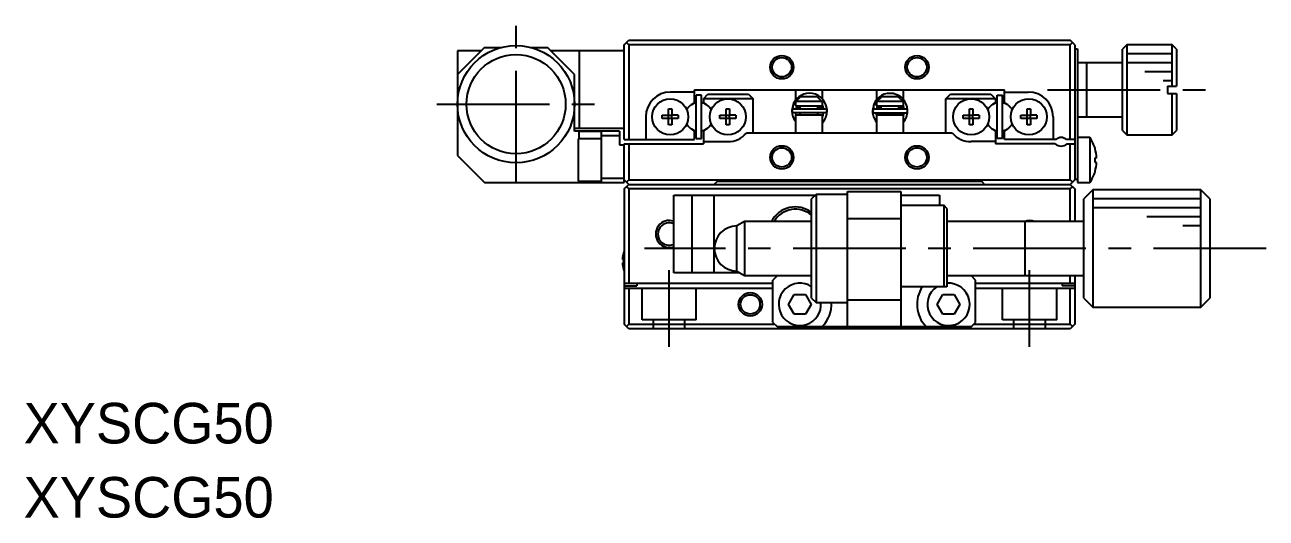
# Model space of a CAD drawing. Extents: x 37 to 349, y 38 to 247.
# Drawn here: x 43.4 to 181.2, y 37.6 to 92.3 of the extents above; entities that cross this region are included whole.
import ezdxf

# ---------------------------------------------------------------- set-up
doc = ezdxf.new("R2010")
doc.units = 0
doc.header["$LTSCALE"] = 10
doc.linetypes.add('CENTER', pattern=[2, 1.25, -0.25, 0.25, -0.25])
doc.linetypes.add('DASHED', pattern=[3.5, 2, -1.5])
doc.layers.get('0').update_dxf_attribs({"linetype": 'CONTINUOUS'})
doc.layers.add('CENTER', color=1, linetype='CENTER')
doc.styles.get("Standard").update_dxf_attribs({"font": 'FGP教科書体NT-M'})

msp = doc.modelspace()

# ---------------------------------------------------------------- linework, layer by layer
at = {"color": 7, "linetype": 'CONTINUOUS'}
for p, q in [((94.400273, 89.789735), (91.400273, 86.789735)), ((94.400273, 89.789735), (96.300273, 89.789735)), ((99.500273, 89.789735), (101.400273, 89.789735)), ((104.400273, 86.789735), (101.400273, 89.789735)), ((109.900273, 90.089735), (110.400273, 90.589735)), ((109.900273, 79.589735), (109.900273, 90.089735)), ((110.150273, 90.339735), (110.400273, 90.089735)), ((110.400273, 90.589735), (159.400273, 90.589735)), ((110.400273, 90.089735), (110.400273, 79.589735)), ((159.400273, 90.089735), (110.400273, 90.089735)), ((159.900273, 90.089735), (159.400273, 90.589735)), ((159.400273, 90.089735), (159.650273, 90.339735)), ((159.400273, 79.589735), (159.400273, 90.089735)), ((159.900273, 90.089735), (159.900273, 75.089735)), ((159.900273, 89.639735), (160.200273, 89.639735)), ((160.200273, 89.639735), (160.200273, 74.789735)), ((165.700273, 90.089735), (165.200273, 89.589735)), ((165.200273, 80.589735), (165.200273, 89.589735)), ((165.700273, 90.089735), (165.700273, 80.089735)), ((170.700273, 90.089735), (165.700273, 90.089735)), ((170.700273, 85.489735), (170.700273, 90.089735)), ((171.200273, 89.589735), (170.700273, 90.089735)), ((171.200273, 89.589735), (171.200273, 85.489735)), ((94.000273, 89.389735), (91.400273, 89.389735)), ((91.400273, 89.389735), (91.400273, 77.789735)), ((109.900273, 89.389735), (101.800273, 89.389735)), ((104.900273, 89.389735), (104.900273, 80.789735)), ((165.200273, 88.089735), (160.200273, 88.089735)), ((161.200273, 88.089735), (161.200273, 82.089735)), ((104.400273, 80.489735), (104.400273, 86.789735)), ((170.200273, 85.489735), (170.200273, 84.689735)), ((170.200273, 85.489735), (171.200273, 85.489735)), ((117.700273, 84.839735), (115.050273, 84.839735)), ((117.700273, 83.634147), (117.700273, 85.089735)), ((117.700273, 85.089735), (152.100273, 85.089735)), ((117.900273, 79.689735), (117.900273, 84.489735)), ((118.500273, 84.489735), (117.900273, 84.489735)), ((118.500273, 79.689735), (118.500273, 84.489735)), ((118.700273, 84.089735), (119.200273, 84.589735)), ((118.700273, 84.089735), (118.700273, 83.634147)), ((124.200273, 84.089735), (118.700273, 84.089735)), ((119.200273, 84.589735), (123.700273, 84.589735)), ((123.700273, 84.589735), (124.200273, 84.089735)), ((124.200273, 80.289735), (124.200273, 84.089735)), ((128.900273, 85.089735), (128.900273, 83.911153)), ((128.954589, 83.789735), (129.483757, 84.289735)), ((131.316788, 84.289735), (129.483757, 84.289735)), ((131.316788, 84.289735), (131.845956, 83.789735)), ((131.900273, 84.072374), (131.900273, 85.089735)), ((137.900273, 85.089735), (137.900273, 83.976395)), ((137.954589, 83.789735), (138.483757, 84.289735)), ((140.316788, 84.289735), (138.483757, 84.289735)), ((140.316788, 84.289735), (140.845956, 83.789735)), ((140.900273, 83.994674), (140.900273, 85.089735)), ((145.600273, 84.089735), (146.100273, 84.589735)), ((145.600273, 80.289735), (145.600273, 84.089735)), ((151.100273, 84.089735), (145.600273, 84.089735)), ((146.100273, 84.589735), (150.600273, 84.589735)), ((150.600273, 84.589735), (151.100273, 84.089735)), ((151.100273, 84.089735), (151.100273, 83.634147)), ((151.300273, 79.689735), (151.300273, 84.489735)), ((151.300273, 84.489735), (151.900273, 84.489735)), ((151.900273, 79.689735), (151.900273, 84.489735)), ((152.100273, 83.634147), (152.100273, 85.089735)), ((152.100273, 84.839735), (154.750273, 84.839735)), ((170.200273, 84.689735), (171.200273, 84.689735)), ((170.700273, 80.089735), (170.700273, 84.689735)), ((171.200273, 84.689735), (171.200273, 80.589735)), ((114.820273, 82.976097), (115.180273, 82.976097)), ((114.820273, 82.269735), (114.820273, 82.976097)), ((115.180273, 82.976097), (115.180273, 82.269735)), ((117.406523, 83.46455), (117.700273, 83.634147)), ((118.700273, 83.634147), (118.994023, 83.46455)), ((121.220273, 82.976097), (121.580273, 82.976097)), ((121.220273, 82.269735), (121.220273, 82.976097)), ((121.580273, 82.976097), (121.580273, 82.269735)), ((128.653281, 83.467643), (128.517681, 82.779948)), ((128.618993, 83.287265), (128.617891, 83.25278)), ((128.617891, 83.25278), (128.618514, 83.218283)), ((128.618514, 83.218283), (128.62086, 83.18386)), ((128.621816, 83.321655), (128.618993, 83.287265)), ((128.62086, 83.18386), (128.624923, 83.149595)), ((128.626355, 83.355866), (128.621816, 83.321655)), ((128.624923, 83.149595), (128.630693, 83.11557)), ((128.632599, 83.389813), (128.626355, 83.355866)), ((128.630693, 83.11557), (128.638157, 83.081869)), ((128.640533, 83.423415), (128.632599, 83.389813)), ((128.638157, 83.081869), (128.647295, 83.048576)), ((128.650138, 83.456587), (128.640533, 83.423415)), ((128.647295, 83.048576), (128.658087, 83.01577)), ((128.661392, 83.489248), (128.650138, 83.456587)), ((128.658087, 83.01577), (128.670507, 82.983533)), ((128.673546, 83.519639), (128.661392, 83.489248)), ((128.670507, 82.983533), (128.684523, 82.951943)), ((128.67744, 83.522414), (128.673546, 83.519639)), ((128.681112, 83.523047), (128.67744, 83.522414)), ((128.678353, 83.528511), (128.906641, 83.458833)), ((128.6859, 83.52316), (128.681112, 83.523047)), ((128.684523, 82.951943), (128.68536, 82.950185)), ((128.691775, 83.522753), (128.6859, 83.52316)), ((128.6987, 83.521828), (128.691775, 83.522753)), ((128.706629, 83.520392), (128.6987, 83.521828)), ((128.715514, 83.518452), (128.706629, 83.520392)), ((128.725298, 83.516022), (128.715514, 83.518452)), ((132.216362, 82.952625), (128.716362, 82.952625)), ((128.735919, 83.513116), (128.725298, 83.516022)), ((128.747309, 83.509754), (128.735919, 83.513116)), ((128.759398, 83.505957), (128.747309, 83.509754)), ((128.772107, 83.501748), (128.759398, 83.505957)), ((128.785356, 83.497154), (128.772107, 83.501748)), ((128.799062, 83.492204), (128.785356, 83.497154)), ((128.813138, 83.486931), (128.799062, 83.492204)), ((128.827494, 83.481366), (128.813138, 83.486931)), ((128.84204, 83.475546), (128.827494, 83.481366)), ((128.856684, 83.469506), (128.84204, 83.475546)), ((128.871332, 83.463287), (128.856684, 83.469506)), ((128.885893, 83.456926), (128.871332, 83.463287)), ((128.900273, 83.450464), (128.885893, 83.456926)), ((128.900273, 83.789735), (128.900273, 83.289735)), ((131.900273, 83.789735), (128.900273, 83.789735)), ((128.900273, 83.289735), (131.900273, 83.289735)), ((129.017912, 83.252667), (129.01853, 83.267493)), ((129.018053, 83.237832), (129.017912, 83.252667)), ((129.01895, 83.223027), (129.018053, 83.237832)), ((129.01853, 83.267493), (129.019905, 83.28227)), ((129.020602, 83.208291), (129.01895, 83.223027)), ((129.019905, 83.28227), (129.020893, 83.289748)), ((129.023002, 83.193662), (129.020602, 83.208291)), ((129.026144, 83.17918), (129.023002, 83.193662)), ((129.030016, 83.164881), (129.026144, 83.17918)), ((129.034608, 83.150801), (129.030016, 83.164881)), ((129.039905, 83.136978), (129.034608, 83.150801)), ((129.045892, 83.123444), (129.039905, 83.136978)), ((129.052552, 83.110235), (129.045892, 83.123444)), ((129.059867, 83.097381), (129.052552, 83.110235)), ((129.067814, 83.084915), (129.059867, 83.097381)), ((129.064695, 83.089735), (129.400273, 83.089735)), ((129.076374, 83.072866), (129.067814, 83.084915)), ((129.085521, 83.061263), (129.076374, 83.072866)), ((129.095233, 83.050133), (129.085521, 83.061263)), ((129.105484, 83.0395), (129.095233, 83.050133)), ((129.116247, 83.029391), (129.105484, 83.0395)), ((129.127495, 83.019827), (129.116247, 83.029391)), ((129.139199, 83.010831), (129.127495, 83.019827)), ((129.15133, 83.002421), (129.139199, 83.010831)), ((129.163858, 82.994618), (129.15133, 83.002421)), ((129.176752, 82.987437), (129.163858, 82.994618)), ((129.189982, 82.980895), (129.176752, 82.987437)), ((129.203516, 82.975005), (129.189982, 82.980895)), ((129.21732, 82.969782), (129.203516, 82.975005)), ((129.231363, 82.965235), (129.21732, 82.969782)), ((129.245612, 82.961375), (129.231363, 82.965235)), ((129.260032, 82.958211), (129.245612, 82.961375)), ((129.27459, 82.955749), (129.260032, 82.958211)), ((129.289252, 82.953995), (129.27459, 82.955749)), ((129.303983, 82.952953), (129.289252, 82.953995)), ((129.317973, 82.952625), (129.303983, 82.952953)), ((129.400273, 83.289735), (129.400273, 82.952625)), ((131.400273, 82.952625), (131.400273, 83.289735)), ((131.400273, 83.089735), (131.868098, 83.089735)), ((131.621441, 82.952701), (131.614751, 82.952625)), ((131.636196, 82.953391), (131.621441, 82.952701)), ((131.650903, 82.954794), (131.636196, 82.953391)), ((131.665528, 82.956909), (131.650903, 82.954794)), ((131.680035, 82.959731), (131.665528, 82.956909)), ((131.69439, 82.963254), (131.680035, 82.959731)), ((131.70856, 82.967472), (131.69439, 82.963254)), ((131.72251, 82.972375), (131.70856, 82.967472)), ((131.736208, 82.977954), (131.72251, 82.972375)), ((131.74962, 82.984196), (131.736208, 82.977954)), ((131.762713, 82.991088), (131.74962, 82.984196)), ((131.775456, 82.998616), (131.762713, 82.991088)), ((131.787815, 83.006763), (131.775456, 82.998616)), ((131.799762, 83.015511), (131.787815, 83.006763)), ((131.811264, 83.02484), (131.799762, 83.015511)), ((131.822293, 83.03473), (131.811264, 83.02484)), ((131.83282, 83.045158), (131.822293, 83.03473)), ((131.842818, 83.0561), (131.83282, 83.045158)), ((131.852259, 83.067529), (131.842818, 83.0561)), ((131.861118, 83.07942), (131.852259, 83.067529)), ((131.869371, 83.091743), (131.861118, 83.07942)), ((131.876995, 83.104468), (131.869371, 83.091743)), ((131.88397, 83.117564), (131.876995, 83.104468)), ((131.890274, 83.130998), (131.88397, 83.117564)), ((131.89589, 83.144736), (131.890274, 83.130998)), ((131.900803, 83.158743), (131.89589, 83.144736)), ((131.900273, 83.157231), (131.900273, 83.789735)), ((131.900351, 83.338611), (131.911796, 83.289981)), ((131.900386, 83.342561), (131.919159, 83.294681)), ((131.904997, 83.172983), (131.900803, 83.158743)), ((131.908461, 83.187418), (131.904997, 83.172983)), ((131.911185, 83.202011), (131.908461, 83.187418)), ((131.91316, 83.216723), (131.911185, 83.202011)), ((131.911796, 83.289981), (131.913496, 83.275982)), ((131.914381, 83.231515), (131.91316, 83.216723)), ((131.913496, 83.275982), (131.914549, 83.261184)), ((131.914844, 83.246349), (131.914381, 83.231515)), ((131.914549, 83.261184), (131.914844, 83.246349)), ((131.919159, 83.294681), (132.004361, 82.952626)), ((132.258327, 83.519198), (132.23474, 83.572109)), ((132.279205, 83.466972), (132.259178, 83.519639)), ((132.415135, 82.774564), (132.411508, 82.875188)), ((137.595238, 83.456904), (137.459638, 82.769209)), ((137.56095, 83.276526), (137.559849, 83.24204)), ((137.559849, 83.24204), (137.560472, 83.207544)), ((137.560472, 83.207544), (137.562818, 83.173121)), ((137.563773, 83.310916), (137.56095, 83.276526)), ((137.562818, 83.173121), (137.566881, 83.138855)), ((137.568312, 83.345127), (137.563773, 83.310916)), ((137.566881, 83.138855), (137.572651, 83.104831)), ((137.574556, 83.379074), (137.568312, 83.345127)), ((137.572651, 83.104831), (137.580114, 83.07113)), ((137.58249, 83.412676), (137.574556, 83.379074)), ((137.580114, 83.07113), (137.589253, 83.037836)), ((137.592096, 83.445848), (137.58249, 83.412676)), ((137.589253, 83.037836), (137.600045, 83.005031)), ((137.603349, 83.478509), (137.592096, 83.445848)), ((137.600045, 83.005031), (137.612464, 82.972793)), ((137.615503, 83.508899), (137.603349, 83.478509)), ((137.612464, 82.972793), (137.626481, 82.941204)), ((137.619397, 83.511675), (137.615503, 83.508899)), ((137.623128, 83.512313), (137.619397, 83.511675)), ((137.62031, 83.517771), (137.848598, 83.448094)), ((137.628006, 83.512417), (137.623128, 83.512313)), ((137.626481, 82.941204), (137.627317, 82.939446)), ((137.634, 83.511986), (137.628006, 83.512417)), ((137.641071, 83.511023), (137.634, 83.511986)), ((137.649173, 83.509534), (137.641071, 83.511023)), ((137.658252, 83.507529), (137.649173, 83.509534)), ((137.668251, 83.505021), (137.658252, 83.507529)), ((141.158319, 82.941885), (137.658319, 82.941885)), ((137.679103, 83.502026), (137.668251, 83.505021)), ((137.690739, 83.498564), (137.679103, 83.502026)), ((137.703082, 83.494658), (137.690739, 83.498564)), ((137.716052, 83.490332), (137.703082, 83.494658)), ((137.729565, 83.485615), (137.716052, 83.490332)), ((137.743532, 83.480538), (137.729565, 83.485615)), ((137.757863, 83.475133), (137.743532, 83.480538)), ((137.772464, 83.469436), (137.757863, 83.475133)), ((137.787241, 83.463484), (137.772464, 83.469436)), ((137.802097, 83.457316), (137.787241, 83.463484)), ((137.816935, 83.450972), (137.802097, 83.457316)), ((137.83166, 83.444493), (137.816935, 83.450972)), ((137.846174, 83.437921), (137.83166, 83.444493)), ((137.860383, 83.431299), (137.846174, 83.437921)), ((137.848598, 83.448094), (137.900298, 83.422649)), ((137.874196, 83.424671), (137.860383, 83.431299)), ((137.887521, 83.418079), (137.874196, 83.424671)), ((137.900273, 83.411566), (137.887521, 83.418079)), ((137.900273, 83.789735), (137.900273, 83.289735)), ((140.900273, 83.789735), (137.900273, 83.789735)), ((137.900273, 83.289735), (140.900273, 83.289735)), ((137.95987, 83.241928), (137.960488, 83.256754)), ((137.96001, 83.227092), (137.95987, 83.241928)), ((137.960908, 83.212287), (137.96001, 83.227092)), ((137.960488, 83.256754), (137.961863, 83.271531)), ((137.962559, 83.197551), (137.960908, 83.212287)), ((137.961863, 83.271531), (137.963991, 83.286221)), ((137.96496, 83.182923), (137.962559, 83.197551)), ((137.963991, 83.286221), (137.964617, 83.289748)), ((137.968101, 83.168441), (137.96496, 83.182923)), ((137.971973, 83.154142), (137.968101, 83.168441)), ((137.976565, 83.140062), (137.971973, 83.154142)), ((137.981862, 83.126239), (137.976565, 83.140062)), ((137.98785, 83.112705), (137.981862, 83.126239)), ((137.99451, 83.099496), (137.98785, 83.112705)), ((138.001824, 83.086642), (137.99451, 83.099496)), ((138.000054, 83.089735), (138.400273, 83.089735)), ((138.009772, 83.074176), (138.001824, 83.086642)), ((138.018331, 83.062127), (138.009772, 83.074176)), ((138.027479, 83.050524), (138.018331, 83.062127)), ((138.037191, 83.039393), (138.027479, 83.050524)), ((138.047442, 83.028761), (138.037191, 83.039393)), ((138.058205, 83.018652), (138.047442, 83.028761)), ((138.069452, 83.009088), (138.058205, 83.018652)), ((138.081156, 83.000092), (138.069452, 83.009088)), ((138.093287, 82.991682), (138.081156, 83.000092)), ((138.105815, 82.983878), (138.093287, 82.991682)), ((138.11871, 82.976698), (138.105815, 82.983878)), ((138.13194, 82.970155), (138.11871, 82.976698)), ((138.145473, 82.964266), (138.13194, 82.970155)), ((138.159278, 82.959042), (138.145473, 82.964266)), ((138.173321, 82.954496), (138.159278, 82.959042)), ((138.187569, 82.950636), (138.173321, 82.954496)), ((138.201989, 82.947472), (138.187569, 82.950636)), ((138.216547, 82.94501), (138.201989, 82.947472)), ((138.23121, 82.943256), (138.216547, 82.94501)), ((138.245941, 82.942214), (138.23121, 82.943256)), ((138.25993, 82.941885), (138.245941, 82.942214)), ((138.400273, 83.289735), (138.400273, 82.941885)), ((140.400273, 82.941885), (140.400273, 83.289735)), ((140.400273, 83.089735), (140.817022, 83.089735)), ((140.563398, 82.941962), (140.556708, 82.941885)), ((140.578154, 82.942651), (140.563398, 82.941962)), ((140.592861, 82.944055), (140.578154, 82.942651)), ((140.607485, 82.946169), (140.592861, 82.944055)), ((140.621992, 82.948991), (140.607485, 82.946169)), ((140.636347, 82.952515), (140.621992, 82.948991)), ((140.650517, 82.956733), (140.636347, 82.952515)), ((140.664468, 82.961636), (140.650517, 82.956733)), ((140.678166, 82.967214), (140.664468, 82.961636)), ((140.691577, 82.973457), (140.678166, 82.967214)), ((140.704671, 82.980349), (140.691577, 82.973457)), ((140.717413, 82.987877), (140.704671, 82.980349)), ((140.729773, 82.996024), (140.717413, 82.987877)), ((140.741719, 83.004772), (140.729773, 82.996024)), ((140.753222, 83.014101), (140.741719, 83.004772)), ((140.764251, 83.023991), (140.753222, 83.014101)), ((140.774778, 83.034419), (140.764251, 83.023991)), ((140.784775, 83.045361), (140.774778, 83.034419)), ((140.794216, 83.05679), (140.784775, 83.045361)), ((140.803075, 83.068681), (140.794216, 83.05679)), ((140.811328, 83.081004), (140.803075, 83.068681)), ((140.818953, 83.093729), (140.811328, 83.081004)), ((140.825927, 83.106825), (140.818953, 83.093729)), ((140.832231, 83.120259), (140.825927, 83.106825)), ((140.837848, 83.133997), (140.832231, 83.120259)), ((140.84276, 83.148004), (140.837848, 83.133997)), ((140.846955, 83.162243), (140.84276, 83.148004)), ((140.850419, 83.176679), (140.846955, 83.162243)), ((140.853142, 83.191271), (140.850419, 83.176679)), ((140.852021, 83.289749), (140.853647, 83.279964)), ((140.855117, 83.205984), (140.853142, 83.191271)), ((140.853647, 83.279964), (140.855454, 83.265243)), ((140.856338, 83.220776), (140.855117, 83.205984)), ((140.855454, 83.265243), (140.856506, 83.250445)), ((140.856802, 83.23561), (140.856338, 83.220776)), ((140.856506, 83.250445), (140.856802, 83.23561)), ((140.858872, 83.289915), (140.946318, 82.941887)), ((140.900273, 83.289735), (140.900273, 83.789735)), ((141.200284, 83.508459), (141.176698, 83.56137)), ((141.221162, 83.456232), (141.201135, 83.508899)), ((141.357092, 82.763825), (141.353466, 82.864449)), ((148.220273, 82.976097), (148.580273, 82.976097)), ((148.220273, 82.269735), (148.220273, 82.976097)), ((148.580273, 82.976097), (148.580273, 82.269735)), ((151.100273, 83.634147), (150.806523, 83.46455)), ((152.394023, 83.46455), (152.100273, 83.634147)), ((154.620273, 82.976097), (154.980273, 82.976097)), ((154.620273, 82.269735), (154.620273, 82.976097)), ((154.980273, 82.976097), (154.980273, 82.269735)), ((112.300273, 82.089735), (112.300273, 79.589735)), ((114.113911, 81.909735), (114.113911, 82.269735)), ((114.113911, 82.269735), (114.820273, 82.269735)), ((114.820273, 81.909735), (114.113911, 81.909735)), ((114.830645, 82.259363), (114.820273, 82.269735)), ((114.830645, 81.920107), (114.820273, 81.909735)), ((114.820273, 81.203374), (114.820273, 81.909735)), ((114.830645, 81.920107), (114.830645, 82.259363)), ((114.830645, 82.259363), (115.1699, 82.259363)), ((115.1699, 81.920107), (114.830645, 81.920107)), ((115.1699, 82.259363), (115.180273, 82.269735)), ((115.1699, 82.259363), (115.1699, 81.920107)), ((115.1699, 81.920107), (115.180273, 81.909735)), ((115.886634, 82.269735), (115.180273, 82.269735)), ((115.180273, 81.909735), (115.180273, 81.203374)), ((115.886634, 81.909735), (115.180273, 81.909735)), ((115.886634, 82.269735), (115.886634, 81.909735)), ((120.513911, 81.909735), (120.513911, 82.269735)), ((120.513911, 82.269735), (121.220273, 82.269735)), ((121.220273, 81.909735), (120.513911, 81.909735)), ((121.230645, 82.259363), (121.220273, 82.269735)), ((121.230645, 81.920107), (121.220273, 81.909735)), ((121.220273, 81.203374), (121.220273, 81.909735)), ((121.230645, 81.920107), (121.230645, 82.259363)), ((121.230645, 82.259363), (121.5699, 82.259363)), ((121.5699, 81.920107), (121.230645, 81.920107)), ((121.5699, 82.259363), (121.580273, 82.269735)), ((121.5699, 82.259363), (121.5699, 81.920107)), ((121.5699, 81.920107), (121.580273, 81.909735)), ((122.286634, 82.269735), (121.580273, 82.269735)), ((121.580273, 81.909735), (121.580273, 81.203374)), ((122.286634, 81.909735), (121.580273, 81.909735)), ((122.286634, 82.269735), (122.286634, 81.909735)), ((128.716362, 82.552625), (132.216362, 82.552625)), ((128.900273, 82.289735), (128.900273, 80.289735)), ((131.900273, 82.289735), (128.900273, 82.289735)), ((128.986459, 82.289583), (128.92838, 82.552598)), ((129.400273, 82.552625), (129.400273, 82.289735)), ((131.400273, 82.289735), (131.400273, 82.552625)), ((131.900273, 80.289735), (131.900273, 82.289735)), ((131.935809, 82.256799), (131.900408, 82.161914)), ((132.004043, 82.552622), (131.935809, 82.256799)), ((137.658319, 82.541885), (141.158319, 82.541885)), ((137.925086, 82.289601), (137.870338, 82.541858)), ((137.900273, 82.289735), (137.900273, 80.289735)), ((140.900273, 82.289735), (137.900273, 82.289735)), ((138.400273, 82.541885), (138.400273, 82.289735)), ((140.400273, 82.289735), (140.400273, 82.541885)), ((140.946, 82.541883), (140.891694, 82.289622)), ((140.900273, 80.289735), (140.900273, 82.289735)), ((147.513911, 81.909735), (147.513911, 82.269735)), ((147.513911, 82.269735), (148.220273, 82.269735)), ((148.220273, 81.909735), (147.513911, 81.909735)), ((148.230645, 82.259363), (148.220273, 82.269735)), ((148.230645, 81.920107), (148.220273, 81.909735)), ((148.220273, 81.203374), (148.220273, 81.909735)), ((148.230645, 81.920107), (148.230645, 82.259363)), ((148.230645, 82.259363), (148.5699, 82.259363)), ((148.5699, 81.920107), (148.230645, 81.920107)), ((148.5699, 82.259363), (148.580273, 82.269735)), ((148.5699, 82.259363), (148.5699, 81.920107)), ((148.5699, 81.920107), (148.580273, 81.909735)), ((149.286634, 82.269735), (148.580273, 82.269735)), ((148.580273, 81.909735), (148.580273, 81.203374)), ((149.286634, 81.909735), (148.580273, 81.909735)), ((149.286634, 82.269735), (149.286634, 81.909735)), ((153.913911, 81.909735), (153.913911, 82.269735)), ((153.913911, 82.269735), (154.620273, 82.269735)), ((154.620273, 81.909735), (153.913911, 81.909735)), ((154.630645, 82.259363), (154.620273, 82.269735)), ((154.630645, 81.920107), (154.620273, 81.909735)), ((154.620273, 81.203374), (154.620273, 81.909735)), ((154.630645, 81.920107), (154.630645, 82.259363)), ((154.630645, 82.259363), (154.9699, 82.259363)), ((154.9699, 81.920107), (154.630645, 81.920107)), ((154.9699, 82.259363), (154.980273, 82.269735)), ((154.9699, 82.259363), (154.9699, 81.920107)), ((154.9699, 81.920107), (154.980273, 81.909735)), ((155.686634, 82.269735), (154.980273, 82.269735)), ((154.980273, 81.909735), (154.980273, 81.203374)), ((155.686634, 81.909735), (154.980273, 81.909735)), ((155.686634, 82.269735), (155.686634, 81.909735)), ((157.500273, 82.089735), (157.500273, 79.589735)), ((160.200273, 82.089735), (165.200273, 82.089735)), ((109.900273, 80.789735), (104.400273, 80.789735)), ((109.400273, 80.489735), (104.400273, 80.489735)), ((104.900273, 79.639735), (104.900273, 80.489735)), ((107.400273, 80.449472), (104.900273, 80.449472)), ((107.400273, 74.789735), (107.400273, 80.489735)), ((109.400273, 79.989735), (107.400273, 79.989735)), ((109.400273, 80.489735), (109.400273, 78.989735)), ((115.180273, 81.203374), (114.820273, 81.203374)), ((117.700273, 80.545323), (117.406523, 80.71492)), ((117.700273, 79.589735), (117.700273, 80.545323)), ((118.994023, 80.71492), (118.700273, 80.545323)), ((118.700273, 80.545323), (118.700273, 79.089735)), ((121.580273, 81.203374), (121.220273, 81.203374)), ((146.32121, 80.289735), (123.479335, 80.289735)), ((148.580273, 81.203374), (148.220273, 81.203374)), ((150.806523, 80.71492), (151.100273, 80.545323)), ((151.100273, 80.545323), (151.100273, 79.089735)), ((152.100273, 80.545323), (152.394023, 80.71492)), ((152.100273, 79.589735), (152.100273, 80.545323)), ((154.980273, 81.203374), (154.620273, 81.203374)), ((165.200273, 80.589735), (165.700273, 80.089735)), ((165.700273, 80.089735), (170.700273, 80.089735)), ((170.700273, 80.089735), (171.200273, 80.589735)), ((104.800273, 79.639735), (104.800273, 74.939735)), ((107.400273, 79.639735), (104.800273, 79.639735)), ((109.400273, 78.989735), (109.900273, 78.989735)), ((109.900273, 79.589735), (117.700273, 79.589735)), ((109.900273, 79.089735), (118.700273, 79.089735)), ((109.900273, 74.789735), (109.900273, 79.089735)), ((110.400273, 79.089735), (110.400273, 75.089735)), ((117.900273, 79.689735), (118.500273, 79.689735)), ((118.700273, 79.339735), (121.400273, 79.339735)), ((151.100273, 79.339735), (148.400273, 79.339735)), ((157.738835, 79.089735), (151.100273, 79.089735)), ((151.900273, 79.689735), (151.300273, 79.689735)), ((157.800273, 79.589735), (152.100273, 79.589735)), ((159.900273, 79.589735), (159.000273, 79.589735)), ((159.06171, 79.089735), (159.900273, 79.089735)), ((159.400273, 75.089735), (159.400273, 79.089735)), ((161.59193, 79.789735), (160.200273, 79.789735)), ((161.59193, 79.789735), (161.59193, 74.789735)), ((162.162853, 78.548325), (162.169708, 78.551668)), ((91.400273, 77.789735), (94.400273, 74.789735)), ((162.162853, 77.549735), (162.335225, 77.549735)), ((162.162853, 77.029735), (162.162853, 77.549735)), ((162.335225, 77.029735), (162.162853, 77.029735)), ((162.169708, 76.027802), (162.162853, 76.031146)), ((94.400273, 74.789735), (109.900273, 74.789735)), ((104.800273, 74.939735), (107.400273, 74.939735)), ((104.900273, 74.789735), (104.900273, 74.939735)), ((104.900273, 74.858914), (107.400273, 74.858914)), ((107.400273, 75.289735), (109.900273, 75.289735)), ((110.400273, 74.589735), (109.900273, 75.089735)), ((109.900273, 74.089735), (110.400273, 74.589735)), ((110.400273, 75.089735), (110.150273, 74.839735)), ((110.400273, 75.089735), (159.400273, 75.089735)), ((110.400273, 74.589735), (159.400273, 74.589735)), ((119.900273, 74.589735), (120.250273, 74.939735)), ((120.250273, 74.939735), (149.550273, 74.939735)), ((149.550273, 74.939735), (149.900273, 74.589735)), ((159.650273, 74.839735), (159.400273, 75.089735)), ((159.400273, 74.589735), (159.900273, 75.089735)), ((159.400273, 74.589735), (159.900273, 74.089735)), ((160.200273, 75.139735), (159.900273, 75.139735)), ((160.200273, 74.789735), (161.59193, 74.789735)), ((109.900273, 74.089735), (109.900273, 59.089735)), ((110.150273, 74.339735), (110.400273, 74.089735)), ((159.400273, 74.089735), (110.400273, 74.089735)), ((110.400273, 74.089735), (110.400273, 63.589735)), ((115.400273, 64.789735), (115.400273, 73.389735)), ((115.400273, 73.389735), (131.100273, 73.389735)), ((117.400273, 73.389735), (117.400273, 64.789735)), ((119.900273, 64.789735), (119.900273, 73.389735)), ((131.200273, 73.489735), (130.700273, 72.989735)), ((131.200273, 73.489735), (131.200273, 61.489735)), ((134.700273, 73.489735), (131.200273, 73.489735)), ((134.700273, 73.789735), (140.600273, 73.789735)), ((134.700273, 58.789735), (134.700273, 73.789735)), ((140.600273, 73.789735), (140.600273, 58.789735)), ((140.600273, 73.389735), (144.900273, 73.389735)), ((144.900273, 73.389735), (144.900273, 72.239735)), ((159.400273, 74.089735), (159.650273, 74.339735)), ((159.400273, 70.489735), (159.400273, 74.089735)), ((159.900273, 74.089735), (159.900273, 70.489735)), ((161.900273, 73.989735), (160.900273, 72.989735)), ((173.900273, 73.989735), (161.900273, 73.989735)), ((161.900273, 73.989735), (161.900273, 60.989735)), ((173.900273, 60.989735), (173.900273, 73.989735)), ((174.900273, 72.989735), (173.900273, 73.989735)), ((130.700273, 61.989735), (130.700273, 72.989735)), ((145.400273, 72.239735), (140.600273, 72.239735)), ((145.400273, 63.239735), (145.400273, 72.239735)), ((145.700273, 71.939735), (145.400273, 72.239735)), ((145.700273, 71.939735), (145.700273, 63.239735)), ((160.900273, 61.989735), (160.900273, 72.989735)), ((174.900273, 72.989735), (174.900273, 61.989735)), ((123.266298, 70.489735), (122.400273, 69.989735)), ((130.700273, 70.489735), (123.266298, 70.489735)), ((123.266298, 70.489735), (123.266298, 64.489735)), ((140.600273, 70.789735), (134.700273, 70.789735)), ((160.900273, 70.489735), (145.700273, 70.489735)), ((154.400273, 64.48973), (154.400273, 70.48974)), ((122.400273, 64.989735), (122.400273, 69.989735)), ((109.710414, 66.269735), (109.830751, 66.269735)), ((109.826129, 66.978351), (109.830751, 66.976097)), ((109.830751, 66.269735), (109.830751, 65.909735)), ((109.830751, 65.909735), (109.710414, 65.909735)), ((109.830751, 65.203374), (109.826129, 65.201119)), ((122.746683, 64.789735), (115.400273, 64.789735)), ((122.400273, 64.989735), (123.266298, 64.489735)), ((126.400273, 63.589735), (109.900273, 63.589735)), ((111.300273, 63.589735), (111.300273, 63.339735)), ((123.266298, 64.489735), (130.700273, 64.489735)), ((126.900273, 64.489735), (126.400273, 63.989735)), ((126.400273, 59.289735), (126.400273, 63.989735)), ((145.700273, 64.489735), (160.900273, 64.489735)), ((148.900273, 63.989735), (148.400273, 64.489735)), ((148.900273, 59.289735), (148.900273, 63.989735)), ((159.900273, 63.589735), (148.900273, 63.589735)), ((158.500273, 63.589735), (158.500273, 63.339735)), ((159.400273, 63.589735), (159.400273, 64.489735)), ((159.900273, 64.489735), (159.900273, 59.089735)), ((109.900273, 63.339735), (111.300273, 63.339735)), ((109.900273, 63.089735), (126.400273, 63.089735)), ((110.400273, 63.089735), (110.400273, 59.089735)), ((128.130102, 61.289735), (128.765187, 62.389735)), ((128.765187, 62.389735), (130.035358, 62.389735)), ((130.035358, 62.389735), (130.670443, 61.289735)), ((145.700273, 63.239735), (140.600273, 63.239735)), ((144.630102, 61.289735), (145.265187, 62.389735)), ((145.265187, 62.389735), (146.535358, 62.389735)), ((146.535358, 62.389735), (147.170443, 61.289735)), ((148.900273, 63.089735), (159.900273, 63.089735)), ((159.900273, 63.339735), (158.500273, 63.339735)), ((159.400273, 59.089735), (159.400273, 63.089735)), ((128.765187, 60.189735), (128.130102, 61.289735)), ((130.670443, 61.289735), (130.035358, 60.189735)), ((130.700273, 61.989735), (131.200273, 61.489735)), ((131.200273, 61.489735), (134.700273, 61.489735)), ((134.700273, 61.789735), (140.600273, 61.789735)), ((145.265187, 60.189735), (144.630102, 61.289735)), ((147.170443, 61.289735), (146.535358, 60.189735)), ((160.900273, 61.989735), (161.900273, 60.989735)), ((161.900273, 60.989735), (173.900273, 60.989735)), ((173.900273, 60.989735), (174.900273, 61.989735)), ((126.400273, 59.289735), (126.900273, 58.789735)), ((130.035358, 60.189735), (128.765187, 60.189735)), ((146.535358, 60.189735), (145.265187, 60.189735)), ((148.400273, 58.789735), (148.900273, 59.289735)), ((110.400273, 58.589735), (109.900273, 59.089735)), ((110.400273, 59.089735), (110.150273, 58.839735)), ((110.400273, 59.089735), (126.600273, 59.089735)), ((159.400273, 58.589735), (110.400273, 58.589735)), ((148.400273, 58.789735), (126.900273, 58.789735)), ((131.918428, 58.858914), (131.9478, 58.789735)), ((143.352745, 58.789735), (143.382117, 58.858914)), ((148.700273, 59.089735), (159.400273, 59.089735)), ((159.650273, 58.839735), (159.400273, 59.089735)), ((159.900273, 59.089735), (159.400273, 58.589735))]:
    msp.add_line(p, q, dxfattribs=at)
at = {"color": 3, "linetype": 'CONTINUOUS'}
for p, q in [((170.700273, 89.089735), (165.700273, 89.089735)), ((170.700273, 88.089735), (165.700273, 88.089735)), ((170.700273, 87.089735), (167.700273, 87.089735)), ((170.700273, 86.089735), (169.700273, 86.089735)), ((173.900273, 72.989735), (161.900273, 72.989735)), ((173.900273, 71.989735), (161.900273, 71.989735)), ((173.900273, 70.989735), (167.900273, 70.989735)), ((173.900273, 69.989735), (171.900273, 69.989735))]:
    msp.add_line(p, q, dxfattribs=at)
at = {"color": 3, "linetype": 'DASHED'}
for p, q in [((111.900273, 59.589735), (111.900273, 63.089735)), ((117.900273, 59.589735), (117.900273, 63.089735)), ((151.900273, 59.589735), (151.900273, 63.089735)), ((157.900273, 59.589735), (157.900273, 63.089735)), ((117.900273, 59.589735), (111.900273, 59.589735)), ((113.150273, 58.589735), (113.150273, 59.589735)), ((116.650273, 58.589735), (116.650273, 59.589735)), ((157.900273, 59.589735), (151.900273, 59.589735)), ((153.150273, 58.589735), (153.150273, 59.589735)), ((156.650273, 58.589735), (156.650273, 59.589735))]:
    msp.add_line(p, q, dxfattribs=at)
at = {"color": 7, "linetype": 'CONTINUOUS'}
for centre, radius in [((97.900273, 83.489735), 6.5), ((97.900273, 83.489735), 5.5), ((127.400273, 87.589735), 1.075), ((142.400273, 87.589735), 1.075), ((115.000273, 82.089735), 2), ((121.400273, 82.089735), 2), ((148.400273, 82.089735), 2), ((154.800273, 82.089735), 2), ((127.400273, 77.589735), 1.075), ((142.400273, 77.589735), 1.075), ((123.900273, 61.289735), 1.075)]:
    msp.add_circle(centre, radius, dxfattribs=at)
at = {"color": 3, "linetype": 'CONTINUOUS'}
for centre in [(127.400273, 87.589735), (142.400273, 87.589735), (127.400273, 77.589735), (142.400273, 77.589735), (123.900273, 61.289735)]:
    msp.add_circle(centre, 1.3, dxfattribs=at)
at = {"color": 7, "linetype": 'CONTINUOUS'}
for centre, radius, start, end in [((115.050273, 82.089735), 2.75, 90, 180), ((130.46626, 82.752156), 1.949135, 3.61898606, 156.8193513), ((139.408218, 82.741417), 1.949135, 3.61900351, 156.81936875), ((154.750273, 82.089735), 2.75, 0, 90), ((118.315082, 81.974735), 1.75, 134.995594, 148.113496), ((118.200274, 82.089735), 1.5875, 135.000026, 149.566818), ((118.200273, 82.089735), 1.5875, 120, 135), ((118.200274, 82.089735), 1.5875, 100.89309, 120), ((118.200274, 82.089735), 1.5875, 30.433263, 79.106984), ((118.085463, 81.974735), 1.75, 31.886504, 45.004406), ((128.716362, 82.752625), 0.2, 90, 270), ((130.473679, 82.754916), 1.95628, 180.763408, 216.440289), ((130.467387, 82.752464), 1.947808, 317.380449, 359.184842), ((132.216362, 82.752625), 0.2, 270, 90), ((137.658319, 82.741885), 0.2, 90, 270), ((139.413702, 82.743805), 1.954341, 180.753242, 219.236663), ((139.409833, 82.741648), 1.947318, 319.957352, 359.186904), ((141.158319, 82.741885), 0.2, 270, 90), ((151.715082, 81.974735), 1.75, 134.995594, 148.113496), ((151.600272, 82.089735), 1.5875, 100.893016, 149.566737), ((151.600272, 82.089735), 1.5875, 60, 79.10691), ((151.600273, 82.089735), 1.5875, 45, 60), ((151.485463, 81.974735), 1.75, 31.886504, 45.004406), ((151.600272, 82.089735), 1.5875, 30.433182, 44.999974), ((118.200274, 82.089735), 1.5875, 210.433182, 224.999974), ((118.200274, 82.089735), 1.5875, 280.893016, 329.566737), ((151.600272, 82.089735), 1.5875, 210.433263, 259.106984), ((151.600272, 82.089735), 1.5875, 315.000026, 329.566818), ((118.315082, 82.204735), 1.75, 211.886504, 225.004406), ((118.200273, 82.089735), 1.5875, 225, 240), ((118.200274, 82.089735), 1.5875, 239.999969, 259.10691), ((118.085463, 82.204735), 1.75, 314.995594, 328.113496), ((121.400273, 82.089735), 2.75, 270, 319.114807), ((148.400273, 82.089735), 2.75, 220.885193, 270), ((151.715082, 82.204735), 1.75, 211.886504, 225.004406), ((151.600272, 82.089735), 1.5875, 280.89309, 300), ((151.600273, 82.089735), 1.5875, 300, 315), ((151.485463, 82.204735), 1.75, 314.995594, 328.113496), ((158.400273, 79.839735), 1, 228.590378, 311.409622), ((158.400273, 78.789735), 1, 53.130102, 126.869898), ((157.850273, 77.289735), 4.5, 16.285843, 33.748989), ((157.850273, 77.289735), 4.492483, 3.317816, 16.26943), ((157.850273, 77.289735), 4.5, 326.251011, 343.714157), ((157.850273, 77.289735), 4.492483, 343.73057, 356.682184), ((128.900273, 69.089735), 3, 53.130102, 152.181861), ((128.900273, 69.089735), 2.75, 49.114807, 149.396705), ((114.900273, 69.089735), 1.25, 66.421822, 293.578178), ((122.400273, 67.489735), 2.5, 90, 270), ((112.900273, 66.089735), 3.194933, 163.893288, 176.770291), ((112.900273, 66.089735), 3.2, 159.635865, 163.877467), ((112.900273, 66.089735), 3.194933, 183.229709, 196.106712), ((112.900273, 66.089735), 3.2, 196.122533, 200.364135), ((129.400273, 61.289735), 2.35, 56.413761, 4.882142), ((145.900273, 61.289735), 2.35, 123.923112, 94.882142), ((145.900273, 61.289735), 3.5, 146.141563, 223.989014), ((129.400273, 61.289735), 3.5, 316.010986, 3.275829)]:
    msp.add_arc(centre, radius, start, end, dxfattribs=at)
at = {"color": 3, "linetype": 'CONTINUOUS'}
for centre, start, end in [((114.900273, 69.089735), 70.528779, 289.471221), ((154.900273, 69.089735), 68.96053, 111.03947)]:
    msp.add_arc(centre, 1.5, start, end, dxfattribs=at)
at = {"layer": 'CENTER', "color": 1, "linetype": 'CENTER'}
for p, q in [((97.900273, 74.689735), (97.900273, 92.289735)), ((156.900273, 85.089735), (175.400273, 85.089735)), ((89.100273, 83.489735), (106.700273, 83.489735)), ((181.150273, 67.489735), (112.150273, 67.489735)), ((114.900273, 56.589735), (114.900273, 65.089735)), ((154.900273, 56.589735), (154.900273, 65.089735))]:
    msp.add_line(p, q, dxfattribs=at)

# ---------------------------------------------------------------- texts
at = {"color": 7}
for p in [(43.251378, 45.862136), (43.251378, 37.642741)]:
    msp.add_text('XYSCG50', height=4.5, dxfattribs=at).set_placement(p)

doc.saveas('drawing.dxf')
